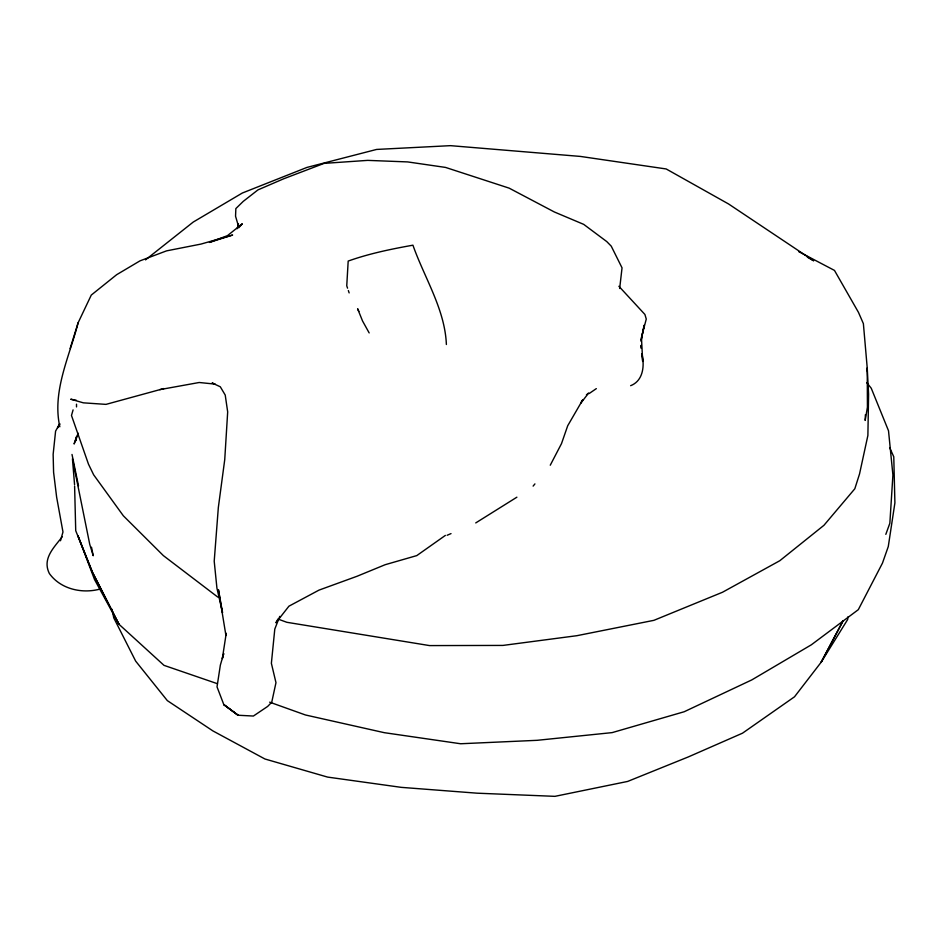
<?xml version="1.0" encoding="UTF-8"?>
<svg xmlns="http://www.w3.org/2000/svg" width="942" height="942" viewBox="0 0 942 942"><rect width="100%" height="100%" fill="white"/><g stroke="black" fill="none" stroke-linecap="round" stroke-linejoin="round"><path stroke-width="1.41" d="M865.404 414.61L865.18 420.438L867.429 407.18L867.229 367.922L863.378 323.624L858.468 312.367L834.471 270.413L798.616 251.573M867.111 370.83L867.229 367.922L868.595 394.251L867.888 435.451L859.528 473.979L854.818 488.768L823.956 525.295L779.788 560.726L722.479 592.259L653.913 620.331L576.869 635.697L502.934 645.423L429.564 645.588L286.851 622.297L278.702 619.318M619.671 288.488L622.038 267.846L611.24 246.145L606.742 241.564L583.71 224.373L554.32 211.962L509.139 188.141L445.566 167.429L407.662 161.918L367.698 160.375L324.107 163.378L283.754 178.756L257.967 189.884L243.236 201.388L235.853 208.582L235.547 216.236L238.432 226.056M76.125 440.597L76.62 436.44L74.112 443.988L78.127 433.179M641.113 340.003L644.187 325.143L641.031 341.24M446.378 344.501C444.954 309.176 424.465 277.972 412.926 245.191C391.118 249.077 369.052 253.633 348.187 261.064L346.75 285.803L347.551 288.17M226.245 633.307L225.927 635.485L218.462 589.81L222.536 612.583L216.931 588.173L214.211 561.208L218.332 507.55L224.738 459.637L227.681 411.913L225.22 395.051L220.298 386.785L212.091 382.97L215.094 384.112L199.198 382.499L159.787 389.635M226.186 633.601L222.347 658.552L223.76 653.571M848.071 616.739L847.623 619.589L821.165 662.214L794.495 696.809L742.508 733.182L688.331 756.921L627.643 781.436L554.944 796.343L477.158 793.188L401.292 787.359L327.592 777.091L264.938 758.993L212.951 730.945L167.335 700.624L135.672 661.131L113.758 617.846L112.004 609.262M60.488 540.755L62.973 531.983L56.626 497.117L53.588 472.26L53.141 454.362L55.59 431.13L59.629 423.759M73.087 409.888L71.486 415.481L88.489 464.182L93.635 474.792L123.343 515.792L163.355 555.603L217.602 596.945L220.31 597.946M237.149 228.741L238.514 223.972M223.572 654.078L220.357 665.076L217.025 686.871L223.819 704.616L238.102 715.249L253.398 716.038L267.622 706.453L271.732 702.249L275.971 682.679L271.378 663.298L274.793 629.079L279.762 616.374M70.097 348.599L78.104 322.812L91.28 295.07L116.667 274.687L139.958 260.875L166.546 250.866L201.011 244.072L232.627 235.041L209.418 242.424L227.458 235.653L242.318 223.749L238.644 227.87M78.104 322.812C69.531 356.453 51.916 391.295 59.829 426.773M885.821 534.35L889.849 523.246L892.91 474.992L888.506 430.765L871.256 388.257L866.711 382.593M843.172 620.79L821.165 662.214L843.031 620.802M59.629 424.147L57.733 427.798L59.711 423.994M550.258 465.218L561.503 443.611L567.708 425.749L582.674 399.95L580.79 402.952M278.008 618.929L275.935 622.744L288.923 606.189L318.997 590.116L356.947 576.304L385.172 564.705L416.776 555.603L445.378 535.409M581.014 402.87L588.62 393.073L586.419 394.828M62.278 536.693C53.965 547.608 41.99 558.7 49.361 573.513C60.724 589.386 82.708 594.119 100.818 588.844M533.125 486.107L534.926 483.905M145.515 259.874L193.24 222.053L242.341 193.016L306.927 167.429L376.612 149.437L450.476 145.657L580.366 156.419L666.182 168.959L728.578 203.978L813.653 260.793L807.329 257.166M589.209 393.509L596.333 388.622M630.634 385.69C643.421 380.733 644.669 365.496 641.938 353.874M475.734 522.928L516.887 497.188M447.12 535.268L451.018 533.608M163.967 388.528L105.999 404.377L83.355 402.835L70.756 399.208L76.42 400.326M217.425 683.704L164.002 665.358L118.904 624.205L94.541 579.565L77.903 535.645L92.363 572.077L118.904 624.205L92.363 572.077L75.725 530.711L74.606 486.154M269.671 702.167L305.467 714.978L384.277 732.676L460.626 743.756L537.117 740.318L612.147 732.617L684.163 711.752L751.787 679.912L811.333 644.811L858.315 609.662L882.466 563.116L888.282 546.548L894.9 502.898L893.77 456.788L889.66 447.58M618.882 286.274L644.905 314.463L646.271 319.055L641.455 337.424L642.691 361.469L641.949 354.204M369.17 332.926L362.54 320.963L357.619 308.776L358.867 311.437M348.352 290.548L349.141 292.915M78.516 485.978L72.004 454.456M91.504 547.231L93.223 555.745L89.749 544.346L72.44 458.742L74.571 484.718M641.349 348.234L641.055 345.408L641.349 348.399M76.502 404.177L76.526 406.92M238.102 715.249L223.819 704.616L238.102 715.249"/></g></svg>
